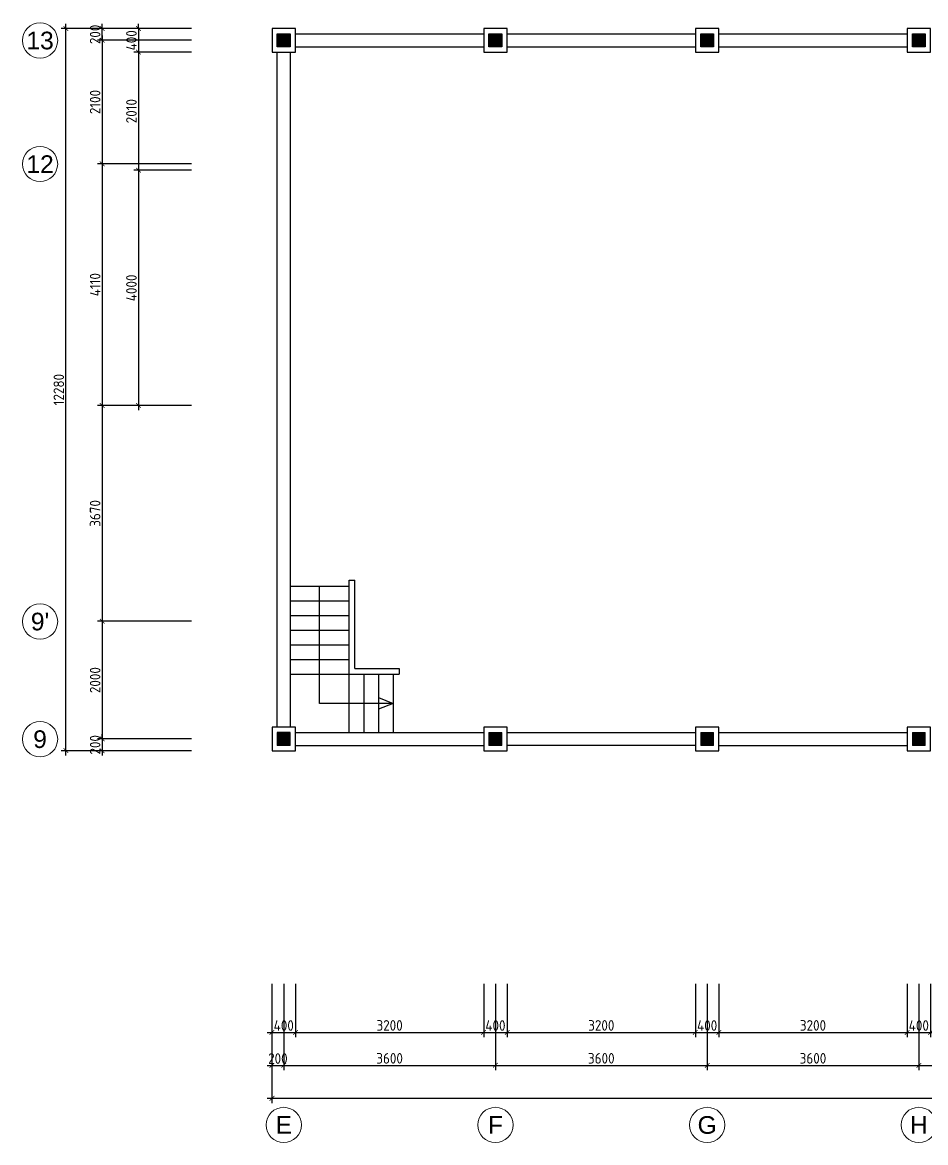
# Model space of a CAD drawing. Header units: millimetres. Extents: x 84 to 37110, y 165 to 19213.
# Drawn here: x 84 to 15444, y 165 to 19213 of the extents above; entities that cross this region are included whole.
import ezdxf
from ezdxf.enums import TextEntityAlignment as Align

# ---------------------------------------------------------------- set-up
doc = ezdxf.new("R2010")
doc.units = ezdxf.units.MM
doc.layers.add('Dim', color=11, linetype='Continuous')
doc.layers.add('ZONES', color=7, linetype='Continuous', lineweight=18)
doc.styles.add('ARIALH', font='VnArialH.TTF')
doc.styles.add('ISOCP', font='isocp.shx')
doc.dimstyles.new('1-100', dxfattribs={"dimtxt": 180, "dimasz": 80, "dimexe": 80, "dimexo": 0, "dimgap": 30, "dimtad": 1, "dimdec": 0, "dimzin": 0, "dimdsep": 46, "dimtxsty": 'ISOCP', "dimblk1": 'ARCHTICK', "dimblk2": 'ARCHTICK', "dimsah": 1, "dimcen": 0.09, "dimdle": 80, "dimclrd": 8, "dimclre": 8, "dimclrt": 11, "dimadec": 0, "dimazin": 0, "dimtfac": 1, "dimtdec": 0, "dimtix": 1, "dimtmove": 2, "dimatfit": 3, "dimldrblk": 'ARCHTICK', "dimfxl": 80, "dimtolj": 1, "dimtzin": 0, "dimarcsym": 0})

# ---------------------------------------------------------------- blocks, each defined once
blk = doc.blocks.new('_ArchTick')
at = {"color": 0, "linetype": 'ByBlock', "const_width": 0.15}
blk.add_lwpolyline([(-0.5, -0.5), (0.5, 0.5)], dxfattribs=at)
blk = doc.blocks.new('*D3')
at = {"layer": 'Defpoints', "color": 0}
for p in [(2958, 19109), (2058, 18709), (2958, 18709)]:
    blk.add_point(p, dxfattribs=at)
at = {"layer": 'Dim', "color": 8, "lineweight": -2}
for p, q in [((2958, 19109), (1978, 19109)), ((2058, 19109), (2058, 19189)), ((2058, 19109), (2058, 18709)), ((2958, 18709), (1978, 18709)), ((2058, 18709), (2058, 18629))]:
    blk.add_line(p, q, dxfattribs=at)
at = {"layer": 'Dim', "color": 8, "lineweight": -2, "xscale": 80, "yscale": 80, "zscale": 80}
for p, rotation in [((2058, 19109), 270), ((2058, 18709), 90)]:
    blk.add_blockref('_ArchTick', p, dxfattribs=dict(at, rotation=rotation))
at = {"layer": 'Dim', "color": 11, "insert": (1938, 18909), "char_height": 180, "attachment_point": 5, "rotation": 90, "style": 'ISOCP'}
blk.add_mtext('\\A1;400', dxfattribs=at)
blk = doc.blocks.new('*D4')
at = {"layer": 'Defpoints', "color": 0}
for p in [(2958, 18709), (2058, 16699), (2958, 16699)]:
    blk.add_point(p, dxfattribs=at)
at = {"layer": 'Dim', "color": 8, "lineweight": -2}
for p, q in [((2958, 18709), (1978, 18709)), ((2058, 18789), (2058, 16619)), ((2958, 16699), (1978, 16699))]:
    blk.add_line(p, q, dxfattribs=at)
at = {"layer": 'Dim', "color": 8, "lineweight": -2, "xscale": 80, "yscale": 80, "zscale": 80}
for p, rotation in [((2058, 18709), 90), ((2058, 16699), 270)]:
    blk.add_blockref('_ArchTick', p, dxfattribs=dict(at, rotation=rotation))
at = {"layer": 'Dim', "color": 11, "insert": (1938, 17704), "char_height": 180, "attachment_point": 5, "rotation": 90, "style": 'ISOCP'}
blk.add_mtext('\\A1;2010', dxfattribs=at)
blk = doc.blocks.new('*D5')
at = {"layer": 'Defpoints', "color": 0}
for p in [(2958, 16699), (2058, 12699), (2958, 12699)]:
    blk.add_point(p, dxfattribs=at)
at = {"layer": 'Dim', "color": 8, "lineweight": -2}
for p, q in [((2058, 16779), (2058, 12619)), ((2958, 16699), (1978, 16699)), ((2958, 12699), (1978, 12699))]:
    blk.add_line(p, q, dxfattribs=at)
at = {"layer": 'Dim', "color": 8, "lineweight": -2, "xscale": 80, "yscale": 80, "zscale": 80}
for p, rotation in [((2058, 16699), 90), ((2058, 12699), 270)]:
    blk.add_blockref('_ArchTick', p, dxfattribs=dict(at, rotation=rotation))
at = {"layer": 'Dim', "color": 11, "insert": (1938, 14699), "char_height": 180, "attachment_point": 5, "rotation": 90, "style": 'ISOCP'}
blk.add_mtext('\\A1;4000', dxfattribs=at)
blk = doc.blocks.new('*D6')
at = {"layer": 'Defpoints', "color": 0}
for p in [(2958, 18909), (1441, 16809), (2958, 16809)]:
    blk.add_point(p, dxfattribs=at)
at = {"layer": 'Dim', "color": 8, "lineweight": -2}
for p, q in [((2958, 18909), (1361, 18909)), ((1441, 18989), (1441, 16729)), ((2958, 16809), (1361, 16809))]:
    blk.add_line(p, q, dxfattribs=at)
at = {"layer": 'Dim', "color": 8, "lineweight": -2, "xscale": 80, "yscale": 80, "zscale": 80}
for p, rotation in [((1441, 18909), 90), ((1441, 16809), 270)]:
    blk.add_blockref('_ArchTick', p, dxfattribs=dict(at, rotation=rotation))
at = {"layer": 'Dim', "color": 11, "insert": (1321, 17859), "char_height": 180, "attachment_point": 5, "rotation": 90, "style": 'ISOCP'}
blk.add_mtext('\\A1;2100', dxfattribs=at)
blk = doc.blocks.new('*D7')
at = {"layer": 'Defpoints', "color": 0}
for p in [(2958, 16809), (1441, 12699), (2958, 12699)]:
    blk.add_point(p, dxfattribs=at)
at = {"layer": 'Dim', "color": 8, "lineweight": -2}
for p, q in [((2958, 16809), (1361, 16809)), ((1441, 16889), (1441, 12619)), ((2958, 12699), (1361, 12699))]:
    blk.add_line(p, q, dxfattribs=at)
at = {"layer": 'Dim', "color": 8, "lineweight": -2, "xscale": 80, "yscale": 80, "zscale": 80}
for p, rotation in [((1441, 16809), 90), ((1441, 12699), 270)]:
    blk.add_blockref('_ArchTick', p, dxfattribs=dict(at, rotation=rotation))
at = {"layer": 'Dim', "color": 11, "insert": (1321, 14754), "char_height": 180, "attachment_point": 5, "rotation": 90, "style": 'ISOCP'}
blk.add_mtext('\\A1;4110', dxfattribs=at)
blk = doc.blocks.new('*D8')
at = {"layer": 'Defpoints', "color": 0}
for p in [(2958, 12699), (1441, 9029), (2958, 9029)]:
    blk.add_point(p, dxfattribs=at)
at = {"layer": 'Dim', "color": 8, "lineweight": -2}
for p, q in [((1441, 12779), (1441, 8949)), ((2958, 12699), (1361, 12699)), ((2958, 9029), (1361, 9029))]:
    blk.add_line(p, q, dxfattribs=at)
at = {"layer": 'Dim', "color": 8, "lineweight": -2, "xscale": 80, "yscale": 80, "zscale": 80}
for p, rotation in [((1441, 12699), 90), ((1441, 9029), 270)]:
    blk.add_blockref('_ArchTick', p, dxfattribs=dict(at, rotation=rotation))
at = {"layer": 'Dim', "color": 11, "insert": (1321, 10864), "char_height": 180, "attachment_point": 5, "rotation": 90, "style": 'ISOCP'}
blk.add_mtext('\\A1;3670', dxfattribs=at)
blk = doc.blocks.new('*D9')
at = {"layer": 'Defpoints', "color": 0}
for p in [(2958, 9029), (1441, 7029), (2958, 7029)]:
    blk.add_point(p, dxfattribs=at)
at = {"layer": 'Dim', "color": 8, "lineweight": -2}
for p, q in [((2958, 9029), (1361, 9029)), ((1441, 9109), (1441, 6949)), ((2958, 7029), (1361, 7029))]:
    blk.add_line(p, q, dxfattribs=at)
at = {"layer": 'Dim', "color": 8, "lineweight": -2, "xscale": 80, "yscale": 80, "zscale": 80}
for p, rotation in [((1441, 9029), 90), ((1441, 7029), 270)]:
    blk.add_blockref('_ArchTick', p, dxfattribs=dict(at, rotation=rotation))
at = {"layer": 'Dim', "color": 11, "insert": (1321, 8029), "char_height": 180, "attachment_point": 5, "rotation": 90, "style": 'ISOCP'}
blk.add_mtext('\\A1;2000', dxfattribs=at)
blk = doc.blocks.new('AXIS')
at = {"layer": 'ZONES'}
blk.add_circle((0, 0), 300, dxfattribs=at)
at = {"layer": 'ZONES', "style": 'ARIALH'}
blk.add_attdef('TENTRUCDINHVI', text='', height=300, dxfattribs=at).set_placement((0, 0), align=Align.MIDDLE)
blk = doc.blocks.new('*D10')
at = {"layer": 'Defpoints', "color": 0}
for p in [(1441, 19109), (2958, 19109), (2958, 18909)]:
    blk.add_point(p, dxfattribs=at)
at = {"layer": 'Dim', "color": 8, "lineweight": -2}
for p, q in [((2958, 19109), (1361, 19109)), ((1441, 19109), (1441, 19189)), ((1441, 18909), (1441, 19109)), ((2958, 18909), (1361, 18909)), ((1441, 18909), (1441, 18829))]:
    blk.add_line(p, q, dxfattribs=at)
at = {"layer": 'Dim', "color": 8, "lineweight": -2, "xscale": 80, "yscale": 80, "zscale": 80}
for p, rotation in [((1441, 19109), 270), ((1441, 18909), 90)]:
    blk.add_blockref('_ArchTick', p, dxfattribs=dict(at, rotation=rotation))
at = {"layer": 'Dim', "color": 11, "insert": (1321, 19009), "char_height": 180, "attachment_point": 5, "rotation": 90, "style": 'ISOCP'}
blk.add_mtext('\\A1;200', dxfattribs=at)
blk = doc.blocks.new('*D11')
at = {"layer": 'Defpoints', "color": 0}
for p in [(2958, 7029), (1441, 6829), (2958, 6829)]:
    blk.add_point(p, dxfattribs=at)
at = {"layer": 'Dim', "color": 8, "lineweight": -2}
for p, q in [((1441, 7029), (1441, 7109)), ((2958, 7029), (1361, 7029)), ((1441, 7029), (1441, 6829)), ((2958, 6829), (1361, 6829)), ((1441, 6829), (1441, 6749))]:
    blk.add_line(p, q, dxfattribs=at)
at = {"layer": 'Dim', "color": 8, "lineweight": -2, "xscale": 80, "yscale": 80, "zscale": 80}
for p, rotation in [((1441, 7029), 270), ((1441, 6829), 90)]:
    blk.add_blockref('_ArchTick', p, dxfattribs=dict(at, rotation=rotation))
at = {"layer": 'Dim', "color": 11, "insert": (1321, 6929), "char_height": 180, "attachment_point": 5, "rotation": 90, "style": 'ISOCP'}
blk.add_mtext('\\A1;200', dxfattribs=at)
blk = doc.blocks.new('*D12')
at = {"layer": 'Defpoints', "color": 0}
for p in [(824, 19109), (2958, 19109), (2958, 6829)]:
    blk.add_point(p, dxfattribs=at)
at = {"layer": 'Dim', "color": 8, "lineweight": -2}
for p, q in [((2958, 19109), (744, 19109)), ((824, 6749), (824, 19189)), ((2958, 6829), (744, 6829))]:
    blk.add_line(p, q, dxfattribs=at)
at = {"layer": 'Dim', "color": 8, "lineweight": -2, "xscale": 80, "yscale": 80, "zscale": 80}
for p, rotation in [((824, 19109), 90), ((824, 6829), 270)]:
    blk.add_blockref('_ArchTick', p, dxfattribs=dict(at, rotation=rotation))
at = {"layer": 'Dim', "color": 11, "insert": (704, 12969), "char_height": 180, "attachment_point": 5, "rotation": 90, "style": 'ISOCP'}
blk.add_mtext('\\A1;12280', dxfattribs=at)
blk = doc.blocks.new('*D13')
at = {"layer": 'Defpoints', "color": 0}
for p in [(4329, 2867), (4729, 2867), (4729, 2038)]:
    blk.add_point(p, dxfattribs=at)
at = {"layer": 'Dim', "color": 8, "lineweight": -2}
for p, q in [((4329, 2867), (4329, 1958)), ((4729, 2867), (4729, 1958)), ((4249, 2038), (4809, 2038))]:
    blk.add_line(p, q, dxfattribs=at)
at = {"layer": 'Dim', "color": 8, "lineweight": -2, "xscale": 80, "yscale": 80, "zscale": 80, "rotation": 180}
blk.add_blockref('_ArchTick', (4329, 2038), dxfattribs=at)
at = {"layer": 'Dim', "color": 8, "lineweight": -2, "xscale": 80, "yscale": 80, "zscale": 80}
blk.add_blockref('_ArchTick', (4729, 2038), dxfattribs=at)
at = {"layer": 'Dim', "color": 11, "insert": (4529, 2156), "char_height": 180, "attachment_point": 5, "style": 'ISOCP'}
blk.add_mtext('\\A1;400', dxfattribs=at)
blk = doc.blocks.new('*D14')
at = {"layer": 'Defpoints', "color": 0}
for p in [(4729, 2867), (7929, 2867), (7929, 2038)]:
    blk.add_point(p, dxfattribs=at)
at = {"layer": 'Dim', "color": 8, "lineweight": -2}
for p, q in [((4729, 2867), (4729, 1958)), ((7929, 2867), (7929, 1958)), ((4649, 2038), (8009, 2038))]:
    blk.add_line(p, q, dxfattribs=at)
at = {"layer": 'Dim', "color": 8, "lineweight": -2, "xscale": 80, "yscale": 80, "zscale": 80, "rotation": 180}
blk.add_blockref('_ArchTick', (4729, 2038), dxfattribs=at)
at = {"layer": 'Dim', "color": 8, "lineweight": -2, "xscale": 80, "yscale": 80, "zscale": 80}
blk.add_blockref('_ArchTick', (7929, 2038), dxfattribs=at)
at = {"layer": 'Dim', "color": 11, "insert": (6329, 2158), "char_height": 180, "attachment_point": 5, "style": 'ISOCP'}
blk.add_mtext('\\A1;3200', dxfattribs=at)
blk = doc.blocks.new('*D15')
at = {"layer": 'Defpoints', "color": 0}
for p in [(7929, 2867), (8329, 2867), (8329, 2038)]:
    blk.add_point(p, dxfattribs=at)
at = {"layer": 'Dim', "color": 8, "lineweight": -2}
for p, q in [((7929, 2867), (7929, 1958)), ((8329, 2867), (8329, 1958)), ((7849, 2038), (8409, 2038))]:
    blk.add_line(p, q, dxfattribs=at)
at = {"layer": 'Dim', "color": 8, "lineweight": -2, "xscale": 80, "yscale": 80, "zscale": 80, "rotation": 180}
blk.add_blockref('_ArchTick', (7929, 2038), dxfattribs=at)
at = {"layer": 'Dim', "color": 8, "lineweight": -2, "xscale": 80, "yscale": 80, "zscale": 80}
blk.add_blockref('_ArchTick', (8329, 2038), dxfattribs=at)
at = {"layer": 'Dim', "color": 11, "insert": (8129, 2156), "char_height": 180, "attachment_point": 5, "style": 'ISOCP'}
blk.add_mtext('\\A1;400', dxfattribs=at)
blk = doc.blocks.new('*D16')
at = {"layer": 'Defpoints', "color": 0}
for p in [(8329, 2867), (11529, 2867), (11529, 2038)]:
    blk.add_point(p, dxfattribs=at)
at = {"layer": 'Dim', "color": 8, "lineweight": -2}
for p, q in [((8329, 2867), (8329, 1958)), ((11529, 2867), (11529, 1958)), ((8249, 2038), (11609, 2038))]:
    blk.add_line(p, q, dxfattribs=at)
at = {"layer": 'Dim', "color": 8, "lineweight": -2, "xscale": 80, "yscale": 80, "zscale": 80, "rotation": 180}
blk.add_blockref('_ArchTick', (8329, 2038), dxfattribs=at)
at = {"layer": 'Dim', "color": 8, "lineweight": -2, "xscale": 80, "yscale": 80, "zscale": 80}
blk.add_blockref('_ArchTick', (11529, 2038), dxfattribs=at)
at = {"layer": 'Dim', "color": 11, "insert": (9929, 2158), "char_height": 180, "attachment_point": 5, "style": 'ISOCP'}
blk.add_mtext('\\A1;3200', dxfattribs=at)
blk = doc.blocks.new('*D17')
at = {"layer": 'Defpoints', "color": 0}
for p in [(11529, 2867), (11929, 2867), (11929, 2038)]:
    blk.add_point(p, dxfattribs=at)
at = {"layer": 'Dim', "color": 8, "lineweight": -2}
for p, q in [((11529, 2867), (11529, 1958)), ((11929, 2867), (11929, 1958)), ((11449, 2038), (12009, 2038))]:
    blk.add_line(p, q, dxfattribs=at)
at = {"layer": 'Dim', "color": 8, "lineweight": -2, "xscale": 80, "yscale": 80, "zscale": 80, "rotation": 180}
blk.add_blockref('_ArchTick', (11529, 2038), dxfattribs=at)
at = {"layer": 'Dim', "color": 8, "lineweight": -2, "xscale": 80, "yscale": 80, "zscale": 80}
blk.add_blockref('_ArchTick', (11929, 2038), dxfattribs=at)
at = {"layer": 'Dim', "color": 11, "insert": (11729, 2156), "char_height": 180, "attachment_point": 5, "style": 'ISOCP'}
blk.add_mtext('\\A1;400', dxfattribs=at)
blk = doc.blocks.new('*D18')
at = {"layer": 'Defpoints', "color": 0}
for p in [(11929, 2867), (15129, 2867), (15129, 2038)]:
    blk.add_point(p, dxfattribs=at)
at = {"layer": 'Dim', "color": 8, "lineweight": -2}
for p, q in [((11929, 2867), (11929, 1958)), ((15129, 2867), (15129, 1958)), ((11849, 2038), (15209, 2038))]:
    blk.add_line(p, q, dxfattribs=at)
at = {"layer": 'Dim', "color": 8, "lineweight": -2, "xscale": 80, "yscale": 80, "zscale": 80, "rotation": 180}
blk.add_blockref('_ArchTick', (11929, 2038), dxfattribs=at)
at = {"layer": 'Dim', "color": 8, "lineweight": -2, "xscale": 80, "yscale": 80, "zscale": 80}
blk.add_blockref('_ArchTick', (15129, 2038), dxfattribs=at)
at = {"layer": 'Dim', "color": 11, "insert": (13529, 2158), "char_height": 180, "attachment_point": 5, "style": 'ISOCP'}
blk.add_mtext('\\A1;3200', dxfattribs=at)
blk = doc.blocks.new('*D19')
at = {"layer": 'Defpoints', "color": 0}
for p in [(15129, 2867), (15529, 2867), (15529, 2038)]:
    blk.add_point(p, dxfattribs=at)
at = {"layer": 'Dim', "color": 8, "lineweight": -2}
for p, q in [((15129, 2867), (15129, 1958)), ((15529, 2867), (15529, 1958)), ((15049, 2038), (15609, 2038))]:
    blk.add_line(p, q, dxfattribs=at)
at = {"layer": 'Dim', "color": 8, "lineweight": -2, "xscale": 80, "yscale": 80, "zscale": 80, "rotation": 180}
blk.add_blockref('_ArchTick', (15129, 2038), dxfattribs=at)
at = {"layer": 'Dim', "color": 8, "lineweight": -2, "xscale": 80, "yscale": 80, "zscale": 80}
blk.add_blockref('_ArchTick', (15529, 2038), dxfattribs=at)
at = {"layer": 'Dim', "color": 11, "insert": (15329, 2156), "char_height": 180, "attachment_point": 5, "style": 'ISOCP'}
blk.add_mtext('\\A1;400', dxfattribs=at)
blk = doc.blocks.new('*D30')
at = {"layer": 'Defpoints', "color": 0}
for p in [(4329, 2867), (4529, 2867), (4529, 1478)]:
    blk.add_point(p, dxfattribs=at)
at = {"layer": 'Dim', "color": 8, "lineweight": -2}
for p, q in [((4329, 2867), (4329, 1398)), ((4529, 2867), (4529, 1398)), ((4249, 1478), (4609, 1478))]:
    blk.add_line(p, q, dxfattribs=at)
at = {"layer": 'Dim', "color": 8, "lineweight": -2, "xscale": 80, "yscale": 80, "zscale": 80, "rotation": 180}
blk.add_blockref('_ArchTick', (4329, 1478), dxfattribs=at)
at = {"layer": 'Dim', "color": 8, "lineweight": -2, "xscale": 80, "yscale": 80, "zscale": 80}
blk.add_blockref('_ArchTick', (4529, 1478), dxfattribs=at)
at = {"layer": 'Dim', "color": 11, "insert": (4429, 1594), "char_height": 180, "attachment_point": 5, "style": 'ISOCP'}
blk.add_mtext('\\A1;200', dxfattribs=at)
blk = doc.blocks.new('*D31')
at = {"layer": 'Defpoints', "color": 0}
for p in [(4529, 2867), (8129, 2867), (8129, 1478)]:
    blk.add_point(p, dxfattribs=at)
at = {"layer": 'Dim', "color": 8, "lineweight": -2}
for p, q in [((4529, 2867), (4529, 1398)), ((8129, 2867), (8129, 1398)), ((4449, 1478), (8209, 1478))]:
    blk.add_line(p, q, dxfattribs=at)
at = {"layer": 'Dim', "color": 8, "lineweight": -2, "xscale": 80, "yscale": 80, "zscale": 80, "rotation": 180}
blk.add_blockref('_ArchTick', (4529, 1478), dxfattribs=at)
at = {"layer": 'Dim', "color": 8, "lineweight": -2, "xscale": 80, "yscale": 80, "zscale": 80}
blk.add_blockref('_ArchTick', (8129, 1478), dxfattribs=at)
at = {"layer": 'Dim', "color": 11, "insert": (6329, 1598), "char_height": 180, "attachment_point": 5, "style": 'ISOCP'}
blk.add_mtext('\\A1;3600', dxfattribs=at)
blk = doc.blocks.new('*D32')
at = {"layer": 'Defpoints', "color": 0}
for p in [(8129, 2867), (11729, 2867), (11729, 1478)]:
    blk.add_point(p, dxfattribs=at)
at = {"layer": 'Dim', "color": 8, "lineweight": -2}
for p, q in [((8129, 2867), (8129, 1398)), ((11729, 2867), (11729, 1398)), ((8049, 1478), (11809, 1478))]:
    blk.add_line(p, q, dxfattribs=at)
at = {"layer": 'Dim', "color": 8, "lineweight": -2, "xscale": 80, "yscale": 80, "zscale": 80, "rotation": 180}
blk.add_blockref('_ArchTick', (8129, 1478), dxfattribs=at)
at = {"layer": 'Dim', "color": 8, "lineweight": -2, "xscale": 80, "yscale": 80, "zscale": 80}
blk.add_blockref('_ArchTick', (11729, 1478), dxfattribs=at)
at = {"layer": 'Dim', "color": 11, "insert": (9929, 1598), "char_height": 180, "attachment_point": 5, "style": 'ISOCP'}
blk.add_mtext('\\A1;3600', dxfattribs=at)
blk = doc.blocks.new('*D33')
at = {"layer": 'Defpoints', "color": 0}
for p in [(11729, 2867), (15329, 2867), (15329, 1478)]:
    blk.add_point(p, dxfattribs=at)
at = {"layer": 'Dim', "color": 8, "lineweight": -2}
for p, q in [((11729, 2867), (11729, 1398)), ((15329, 2867), (15329, 1398)), ((11649, 1478), (15409, 1478))]:
    blk.add_line(p, q, dxfattribs=at)
at = {"layer": 'Dim', "color": 8, "lineweight": -2, "xscale": 80, "yscale": 80, "zscale": 80, "rotation": 180}
blk.add_blockref('_ArchTick', (11729, 1478), dxfattribs=at)
at = {"layer": 'Dim', "color": 8, "lineweight": -2, "xscale": 80, "yscale": 80, "zscale": 80}
blk.add_blockref('_ArchTick', (15329, 1478), dxfattribs=at)
at = {"layer": 'Dim', "color": 11, "insert": (13529, 1598), "char_height": 180, "attachment_point": 5, "style": 'ISOCP'}
blk.add_mtext('\\A1;3600', dxfattribs=at)
blk = doc.blocks.new('*D34')
at = {"layer": 'Defpoints', "color": 0}
for p in [(15329, 2867), (18929, 2867), (18929, 1478)]:
    blk.add_point(p, dxfattribs=at)
at = {"layer": 'Dim', "color": 8, "lineweight": -2}
for p, q in [((15329, 2867), (15329, 1398)), ((18929, 2867), (18929, 1398)), ((15249, 1478), (19009, 1478))]:
    blk.add_line(p, q, dxfattribs=at)
at = {"layer": 'Dim', "color": 8, "lineweight": -2, "xscale": 80, "yscale": 80, "zscale": 80, "rotation": 180}
blk.add_blockref('_ArchTick', (15329, 1478), dxfattribs=at)
at = {"layer": 'Dim', "color": 8, "lineweight": -2, "xscale": 80, "yscale": 80, "zscale": 80}
blk.add_blockref('_ArchTick', (18929, 1478), dxfattribs=at)
at = {"layer": 'Dim', "color": 11, "insert": (17129, 1598), "char_height": 180, "attachment_point": 5, "style": 'ISOCP'}
blk.add_mtext('\\A1;3600', dxfattribs=at)
blk = doc.blocks.new('*D39')
at = {"layer": 'Defpoints', "color": 0}
for p in [(4329, 2867), (33529, 2867), (33529, 918)]:
    blk.add_point(p, dxfattribs=at)
at = {"layer": 'Dim', "color": 8, "lineweight": -2}
for p, q in [((4329, 2867), (4329, 838)), ((33529, 2867), (33529, 838)), ((4249, 918), (33609, 918))]:
    blk.add_line(p, q, dxfattribs=at)
at = {"layer": 'Dim', "color": 8, "lineweight": -2, "xscale": 80, "yscale": 80, "zscale": 80, "rotation": 180}
blk.add_blockref('_ArchTick', (4329, 918), dxfattribs=at)
at = {"layer": 'Dim', "color": 8, "lineweight": -2, "xscale": 80, "yscale": 80, "zscale": 80}
blk.add_blockref('_ArchTick', (33529, 918), dxfattribs=at)
at = {"layer": 'Dim', "color": 11, "insert": (18929, 1038), "char_height": 180, "attachment_point": 5, "style": 'ISOCP'}
blk.add_mtext('\\A1;29200', dxfattribs=at)

msp = doc.modelspace()

# ---------------------------------------------------------------- hatches: boundary and pattern name
at = {"layer": 'Dim'}
for points in [[(4639.3, 18798.7), (4419.3, 18798.7), (4419.3, 19018.7), (4639.3, 19018.7)], [(8239.3, 18798.7), (8019.3, 18798.7), (8019.3, 19018.7), (8239.3, 19018.7)], [(11839.3, 18798.7), (11619.3, 18798.7), (11619.3, 19018.7), (11839.3, 19018.7)], [(15439.3, 18798.7), (15219.3, 18798.7), (15219.3, 19018.7), (15439.3, 19018.7)], [(4639.3, 7138.7), (4419.3, 7138.7), (4419.3, 6918.7), (4639.3, 6918.7)], [(8239.3, 7138.7), (8019.3, 7138.7), (8019.3, 6918.7), (8239.3, 6918.7)], [(11839.3, 7138.7), (11619.3, 7138.7), (11619.3, 6918.7), (11839.3, 6918.7)], [(15439.3, 7138.7), (15219.3, 7138.7), (15219.3, 6918.7), (15439.3, 6918.7)]]:
    msp.add_hatch(color=256, dxfattribs=at).paths.add_polyline_path(points)

# ---------------------------------------------------------------- linework, layer by layer
for p, q in [((4729.3, 19018.7), (7929.3, 19018.7)), ((8019.3, 18798.7), (8019.3, 19018.7)), ((8329.3, 19018.7), (11529.3, 19018.7)), ((11619.3, 18798.7), (11619.3, 19018.7)), ((11929.3, 19018.7), (15129.3, 19018.7)), ((15219.3, 18798.7), (15219.3, 19018.7)), ((4729.3, 18798.7), (7929.3, 18798.7)), ((8329.3, 18798.7), (11529.3, 18798.7)), ((11929.3, 18798.7), (15129.3, 18798.7)), ((5139.3, 7633.5), (5139.3, 9628.2)), ((6389.3, 7633.5), (5139.3, 7633.5)), ((8019.3, 7138.7), (8019.3, 6918.7)), ((11619.3, 7138.7), (11619.3, 6918.7)), ((15219.3, 7138.7), (15219.3, 6918.7)), ((4729.3, 6918.7), (7929.3, 6918.7)), ((11529.3, 6918.7), (8329.3, 6918.7)), ((11929.3, 6918.7), (15129.3, 6918.7))]:
    msp.add_line(p, q, dxfattribs=at)
for points in [[(4729.3, 18708.7), (4729.3, 19108.7), (4329.3, 19108.7), (4329.3, 18708.7)], [(8329.3, 18708.7), (8329.3, 19108.7), (7929.3, 19108.7), (7929.3, 18708.7)], [(11929.3, 18708.7), (11929.3, 19108.7), (11529.3, 19108.7), (11529.3, 18708.7)], [(15529.3, 18708.7), (15529.3, 19108.7), (15129.3, 19108.7), (15129.3, 18708.7)], [(4419.3, 19018.7), (4639.3, 19018.7), (4639.3, 18798.7), (4419.3, 18798.7)], [(4729.3, 6828.7), (4729.3, 7228.7), (4329.3, 7228.7), (4329.3, 6828.7)], [(8329.3, 6828.7), (8329.3, 7228.7), (7929.3, 7228.7), (7929.3, 6828.7)], [(11929.3, 6828.7), (11929.3, 7228.7), (11529.3, 7228.7), (11529.3, 6828.7)], [(15529.3, 6828.7), (15529.3, 7228.7), (15129.3, 7228.7), (15129.3, 6828.7)]]:
    msp.add_lwpolyline(points, close=True, dxfattribs=at)
for points in [[(8019.3, 19018.7), (8239.3, 19018.7)], [(8239.3, 19018.7), (8239.3, 18798.7)], [(11619.3, 19018.7), (11839.3, 19018.7)], [(11839.3, 19018.7), (11839.3, 18798.7)], [(15219.3, 19018.7), (15439.3, 19018.7)], [(15439.3, 19018.7), (15439.3, 18798.7)], [(4419.3, 7228.7), (4419.3, 18708.7)], [(4639.3, 18708.7), (4639.3, 7228.7)], [(8239.3, 18798.7), (8019.3, 18798.7)], [(11839.3, 18798.7), (11619.3, 18798.7)], [(15439.3, 18798.7), (15219.3, 18798.7)], [(5639.3, 7138.7), (5639.3, 9728.2)], [(5639.3, 9728.2), (5739.3, 9728.2)], [(5739.3, 8228.2), (5739.3, 9728.2)], [(4639.3, 9628.2), (5639.3, 9628.2)], [(4639.3, 9378.2), (5639.3, 9378.2)], [(4639.3, 9128.2), (5639.3, 9128.2)], [(4639.3, 8878.2), (5639.3, 8878.2)], [(4639.3, 8628.2), (5639.3, 8628.2)], [(4639.3, 8378.2), (5639.3, 8378.2)], [(5739.3, 8228.2), (6489.3, 8228.2)], [(6489.3, 8228.2), (6489.3, 8128.2)], [(4639.3, 8128.2), (6489.3, 8128.2)], [(5889.3, 8128.2), (5889.3, 7138.7)], [(6139.3, 8128.2), (6139.3, 7138.7)], [(6389.3, 8128.2), (6389.3, 7138.7)], [(6139.3, 7733.5), (6389.3, 7633.5), (6139.3, 7533.5)], [(4639.3, 6918.7), (4639.3, 7138.7), (4419.3, 7138.7), (4419.3, 6918.7)], [(4729.3, 7138.7), (7929.3, 7138.7)], [(8019.3, 7138.7), (8239.3, 7138.7)], [(8239.3, 6918.7), (8239.3, 7138.7)], [(8329.3, 7138.7), (11529.3, 7138.7)], [(11619.3, 7138.7), (11839.3, 7138.7)], [(11839.3, 6918.7), (11839.3, 7138.7)], [(11929.3, 7138.7), (15129.3, 7138.7)], [(15219.3, 7138.7), (15439.3, 7138.7)], [(15439.3, 6918.7), (15439.3, 7138.7)], [(4639.3, 6918.7), (4419.3, 6918.7)], [(8239.3, 6918.7), (8019.3, 6918.7)], [(11839.3, 6918.7), (11619.3, 6918.7)], [(15439.3, 6918.7), (15219.3, 6918.7)]]:
    msp.add_lwpolyline(points, dxfattribs=at)

# ---------------------------------------------------------------- block references
for p, values in [((384.3, 18905.2), {'TENTRUCDINHVI': '13'}), ((384.3, 16805.2), {'TENTRUCDINHVI': '12'}), ((384.3, 9025.2), {'TENTRUCDINHVI': "9'"}), ((384.3, 7025.2), {'TENTRUCDINHVI': '9'}), ((4529.3, 465), {'TENTRUCDINHVI': 'e'}), ((8129.3, 465), {'TENTRUCDINHVI': 'f'}), ((11729.3, 465), {'TENTRUCDINHVI': 'g'}), ((15329.3, 465), {'TENTRUCDINHVI': 'h'})]:
    msp.add_blockref('AXIS', p, dxfattribs=at).add_auto_attribs(values)

# ---------------------------------------------------------------- dimensions: what is measured, and where the dimension line sits
for base, p1, p2, picture, middle in [((823.5, 19108.7), (2958.3, 6828.7), (2958.3, 19108.7), '*D12', (703.5, 12968.7)), ((1440.8, 19108.7), (2958.3, 18908.7), (2958.3, 19108.7), '*D10', (1320.8, 19008.7)), ((2058.1, 18708.7), (2958.3, 19108.7), (2958.3, 18708.7), '*D3', (1938.1, 18908.7)), ((1440.8, 16808.7), (2958.3, 18908.7), (2958.3, 16808.7), '*D6', (1320.8, 17858.7)), ((2058.1, 16698.7), (2958.3, 18708.7), (2958.3, 16698.7), '*D4', (1938, 17703.7)), ((1440.8, 12698.7), (2958.3, 16808.7), (2958.3, 12698.7), '*D7', (1320.8, 14753.7)), ((2058.1, 12698.7), (2958.3, 16698.7), (2958.3, 12698.7), '*D5', (1938.1, 14698.7)), ((1440.8, 9028.7), (2958.3, 12698.7), (2958.3, 9028.7), '*D8', (1320.8, 10863.7)), ((1440.8, 7028.7), (2958.3, 9028.7), (2958.3, 7028.7), '*D9', (1320.8, 8028.7)), ((1440.8, 6828.7), (2958.3, 7028.7), (2958.3, 6828.7), '*D11', (1320.8, 6928.7))]:
    dim = msp.add_linear_dim(base=base, p1=p1, p2=p2, angle=90, dimstyle='1-100', dxfattribs=at)
    dim.commit()
    dim.dimension.update_dxf_attribs({"geometry": picture, "text_midpoint": middle})
for base, p1, p2, picture, middle in [((4529.3, 1478), (4329.3, 2867.3), (4529.3, 2867.3), '*D30', (4429.3, 1594)), ((4729.3, 2037.9), (4329.3, 2867.3), (4729.3, 2867.3), '*D13', (4529.3, 2155.7)), ((8329.3, 2037.9), (7929.3, 2867.3), (8329.3, 2867.3), '*D15', (8129.3, 2155.7)), ((11929.3, 2037.9), (11529.3, 2867.3), (11929.3, 2867.3), '*D17', (11729.3, 2155.7)), ((15529.3, 2037.9), (15129.3, 2867.3), (15529.3, 2867.3), '*D19', (15329.3, 2155.7))]:
    dim = msp.add_linear_dim(base=base, p1=p1, p2=p2, dimstyle='1-100', dxfattribs=at)
    dim.commit()
    dim.dimension.update_dxf_attribs({"geometry": picture, "text_midpoint": middle, "dimtype": 160})
for base, p1, p2, picture, middle in [((33529.3, 918.2), (4329.3, 2867.3), (33529.3, 2867.3), '*D39', (18929.3, 1038.2)), ((8129.3, 1478), (4529.3, 2867.3), (8129.3, 2867.3), '*D31', (6329.3, 1598)), ((7929.3, 2037.9), (4729.3, 2867.3), (7929.3, 2867.3), '*D14', (6329.3, 2157.9)), ((11729.3, 1478), (8129.3, 2867.3), (11729.3, 2867.3), '*D32', (9929.3, 1598)), ((11529.3, 2037.9), (8329.3, 2867.3), (11529.3, 2867.3), '*D16', (9929.3, 2157.9)), ((15329.3, 1478), (11729.3, 2867.3), (15329.3, 2867.3), '*D33', (13529.3, 1598)), ((15129.3, 2037.9), (11929.3, 2867.3), (15129.3, 2867.3), '*D18', (13529.3, 2157.9)), ((18929.3, 1478), (15329.3, 2867.3), (18929.3, 2867.3), '*D34', (17129.3, 1598))]:
    dim = msp.add_linear_dim(base=base, p1=p1, p2=p2, dimstyle='1-100', dxfattribs=at)
    dim.commit()
    dim.dimension.update_dxf_attribs({"geometry": picture, "text_midpoint": middle})

doc.saveas('drawing.dxf')
